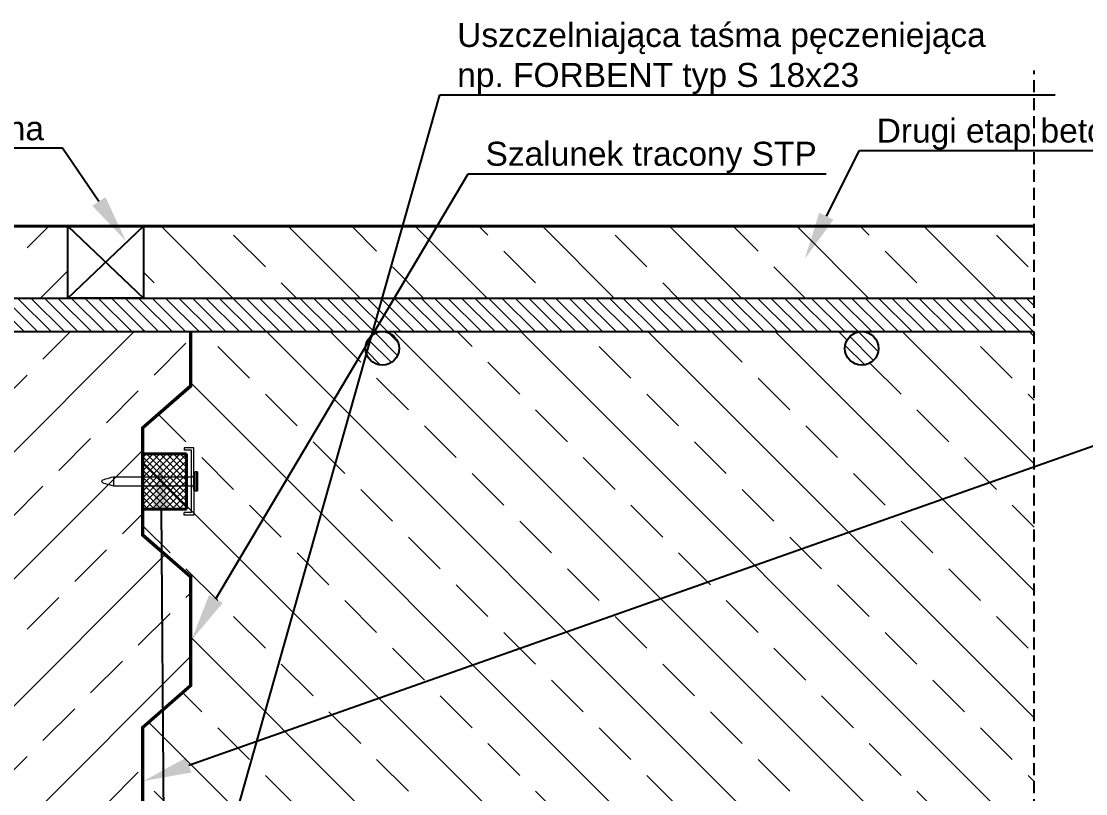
# Model space of a CAD drawing. Header units: millimetres. Extents: x 647 to 146539, y -131215 to 59.
# Drawn here: x 108966.7 to 109410.8, y -11824.6 to -11502.4 of the extents above; entities that cross this region are included whole.
import ezdxf
from ezdxf import colors
from ezdxf.entities.mleader import LeaderData, LeaderLine
from ezdxf.math import Vec2, Vec3

# ---------------------------------------------------------------- set-up
doc = ezdxf.new("R2010")
doc.units = ezdxf.units.MM
doc.linetypes.add('DASHED', pattern=[0.75, 0.5, -0.25])
doc.layers.get('Defpoints').update_dxf_attribs({"color": 2, "lineweight": 50})
for name, color, linetype, lineweight in [('G-Cienka', 4, 'Continuous', 9), ('G-Elementy konstrukcyjne', 1, 'Continuous', 40), ('G-Kreskowanie', 9, 'Continuous', 5), ('G-Obrys', 3, 'Continuous', 20), ('G-Przerywana', 8, 'DASHED', 15), ('G-Wymiary', 4, 'Continuous', 9)]:
    doc.layers.add(name, color=color, linetype=linetype, lineweight=lineweight)
doc.layers.add('G-Prety', color=1, linetype='Continuous')
doc.styles.add('Arial-GG', font='arial.ttf')
doc.dimstyles.new('W-1 do 5-GG mm', dxfattribs={"dimscale": 5, "dimtxt": 2, "dimasz": 1.8, "dimexe": 1.5, "dimexo": 0, "dimgap": 0.6, "dimtad": 1, "dimdec": 1, "dimrnd": 1, "dimtxsty": 'Arial-GG', "dimblk": 'OBLIQUE', "dimcen": 0, "dimdle": 1, "dimclrd": 4, "dimclre": 4, "dimclrt": 7, "dimadec": 1, "dimazin": 0, "dimtfac": 1, "dimtdec": 1, "dimtix": 1, "dimtmove": 0, "dimatfit": 2, "dimfxl": 1.5, "dimfxlon": 1, "dimlwd": -1, "dimlwe": -1, "dimarcsym": 0})
pattern_1 = [(45, (-1498242.596, 725435.917), (-26.5165043, 26.5165043), []), (45, (-1498216.08, 725435.917), (-26.5165043, 26.5165043), [18.75, -9.375])]
pattern_2 = [(135, (-1498242.596, 725461.116), (-26.5165043, -26.5165043), []), (135, (-1498242.596, 725487.633), (-26.5165043, -26.5165043), [18.75, -9.375])]
pattern_3 = [(135, (105629.1846, -12519.437), (-2.80633, -2.80633), [])]

# ---------------------------------------------------------------- blocks, each defined once
blk = doc.blocks.new('_Oblique')
at = {"color": 0, "linetype": 'ByBlock', "lineweight": -2}
blk.add_line((-0.5, -0.5), (0.5, 0.5), dxfattribs=at)
blk = doc.blocks.new('*D957')
at = {"layer": 'Defpoints', "color": 0, "transparency": 16777216}
for p in [(109389.32, -11587.84), (109439.97, -11587.84), (109389.32, -12087.84)]:
    blk.add_point(p, dxfattribs=at)
at = {"layer": 'G-Wymiary', "color": 4, "transparency": 16777216}
for p, q in [((109439.97, -12092.84), (109439.97, -11582.84)), ((109432.47, -11587.84), (109447.47, -11587.84)), ((109432.47, -12087.84), (109447.47, -12087.84))]:
    blk.add_line(p, q, dxfattribs=at)
at = {"layer": 'G-Wymiary', "color": 4, "transparency": 16777216, "xscale": 9, "yscale": 9, "zscale": 9}
for p, rotation in [((109439.97, -11587.84), 90), ((109439.97, -12087.84), 270)]:
    blk.add_blockref('_Oblique', p, dxfattribs=dict(at, rotation=rotation))
at = {"layer": 'G-Wymiary', "color": 7, "transparency": 16777216, "insert": (109430.5, -11837.84), "char_height": 10, "attachment_point": 5, "rotation": 90, "style": 'Arial-GG'}
blk.add_mtext('wymiar zgodny z projektem wykonawczym', dxfattribs=at)

msp = doc.modelspace()

# ---------------------------------------------------------------- hatches: boundary and pattern name
at = {"layer": 'G-Kreskowanie'}
h = msp.add_hatch(dxfattribs=at)
h.set_pattern_fill('ANSI33', color=256, scale=150)
h.set_pattern_definition(pattern_1)
h.paths.add_polyline_path([(108645.42, -11617.84), (108645.42, -11587.84), (108986.11, -11587.84), (108986.11, -11617.84)])
h = msp.add_hatch(dxfattribs=at)
h.set_pattern_fill('ANSI33', color=256, scale=150, angle=90)
h.set_pattern_definition(pattern_2)
h.paths.add_polyline_path([(109389.32, -11617.84), (109389.32, -11587.84), (109087.75, -11587.84), (109073.92, -11617.84)])
h.paths.add_polyline_path([(109073.92, -11617.84), (109087.75, -11587.84), (109017.71, -11587.84), (109017.71, -11617.84)])
h = msp.add_hatch(dxfattribs=at)
h.set_pattern_fill('ANSI31', color=256, scale=1.25, angle=90)
h.set_pattern_definition(pattern_3)
h.paths.add_polyline_path([(108645.42, -11631.84), (109017.37, -11631.84), (109017.37, -11617.84), (108645.42, -11617.84), (108645.42, -12057.84)])
h = msp.add_hatch(dxfattribs=at)
h.set_pattern_fill('ANSI31', color=256, scale=1.25, angle=90)
h.set_pattern_definition(pattern_3)
h.paths.add_polyline_path([(109389.32, -11617.84), (109017.37, -11617.84), (109017.37, -11631.84), (109389.32, -11631.84), (109389.32, -12057.84)])
h = msp.add_hatch(dxfattribs=at)
h.set_pattern_fill('ANSI33', color=256, scale=150)
h.set_pattern_definition(pattern_1)
h.paths.add_polyline_path([(108645.42, -11631.84), (108717.37, -11631.84, 2.414214), (108724.37, -11638.84, 0.414214), (108717.37, -11631.84), (108917.37, -11631.84, 2.414214), (108924.37, -11638.84, 0.414214), (108917.37, -11631.84), (109037.02, -11631.84), (109037.02, -11654.34), (109017.02, -11671.84), (109017.02, -11716.84), (109037.02, -11734.34), (109037.02, -11779.34), (109017.02, -11796.84), (109017.02, -11841.84), (109037.02, -11859.34), (109037.02, -11904.34), (109017.02, -11921.84), (109017.02, -11966.84), (109037.02, -11984.34), (109037.02, -12023.84), (108917.37, -12023.84, 0.414214), (108924.37, -12016.84, 2.414214), (108917.37, -12023.84), (108717.37, -12023.84, 0.414214), (108724.37, -12016.84, 2.414214), (108717.37, -12023.84), (108645.42, -12023.84)])
h = msp.add_hatch(dxfattribs=at)
h.set_pattern_fill('ANSI33', color=256, scale=150, angle=90)
h.set_pattern_definition(pattern_2)
h.paths.add_polyline_path([(109037.72, -11631.84), (109117.37, -11631.84, 2.414214), (109124.37, -11638.84, 0.414214), (109117.37, -11631.84), (109317.37, -11631.84, 2.414214), (109324.37, -11638.84, 0.414214), (109317.37, -11631.84), (109389.32, -11631.84), (109389.32, -12023.84), (109317.37, -12023.84, 0.414214), (109324.37, -12016.84, 2.414214), (109317.37, -12023.84), (109117.37, -12023.84, 0.414214), (109124.37, -12016.84, 2.414214), (109117.37, -12023.84), (109037.72, -12023.84), (109037.72, -11984.02), (109017.72, -11966.52), (109017.72, -11922.16), (109037.72, -11904.66), (109037.72, -11859.02), (109017.72, -11841.52), (109017.72, -11797.16), (109037.72, -11779.66), (109037.72, -11734.02), (109017.72, -11716.52), (109017.72, -11672.16), (109037.72, -11654.66)])
h.paths.add_polyline_path([(109214.36, -12021.72), (109229.68, -12021.72), (109229.68, -11949.35), (109214.36, -11949.35)], flags=24)
h = msp.add_hatch(dxfattribs=at)
h.set_pattern_fill('ANSI31', color=256, scale=1.25, angle=90)
h.set_pattern_definition(pattern_3)
h.paths.add_polyline_path([(109124.37, -11638.84, 1), (109110.37, -11638.84, 1)], flags=17)
h = msp.add_hatch(dxfattribs=at)
h.set_pattern_fill('ANSI31', color=256, scale=1.25, angle=90)
h.set_pattern_definition(pattern_3)
h.paths.add_polyline_path([(109324.37, -11638.84, 1), (109310.37, -11638.84, 1)], flags=17)
h = msp.add_hatch(dxfattribs=at)
h.set_pattern_fill('NET', color=256, scale=0.625, angle=315)
h.set_pattern_definition([(315, (108518.0399, -10365.2387), (1.403165, 1.403165), []), (45, (108518.0399, -10365.2387), (-1.403165, 1.403165), [])])
h.paths.add_polyline_path([(109035.72, -11705.84), (109035.72, -11682.84), (109017.72, -11682.84), (109017.73, -11705.84)])

# ---------------------------------------------------------------- linework, layer by layer
at = {"layer": 'G-Cienka'}
for p, q in [((109038.72, -11680.32), (109034.72, -11680.32)), ((109034.72, -11680.32), (109034.72, -11681.32)), ((109037.72, -11681.32), (109034.72, -11681.32)), ((109037.72, -11707.36), (109037.72, -11681.32)), ((109038.72, -11690.84), (109038.72, -11680.32)), ((109039.22, -11690.32), (109038.72, -11690.82)), ((109038.72, -11697.81), (109038.72, -11690.84)), ((109039.22, -11698.32), (109039.22, -11690.32)), ((109040.02, -11690.32), (109039.22, -11690.32)), ((109040.02, -11690.54), (109040.02, -11690.32)), ((109040.02, -11690.35), (109040.02, -11691.14)), ((109040.02, -11690.43), (109040.02, -11690.35)), ((109040.22, -11690.35), (109040.02, -11690.35)), ((109040.02, -11690.35), (109040.22, -11690.35)), ((109040.02, -11690.35), (109040.02, -11690.38)), ((109040.02, -11691.12), (109040.02, -11690.38)), ((109040.22, -11690.38), (109040.02, -11690.38)), ((109040.22, -11690.43), (109040.02, -11690.43)), ((109040.02, -11691.23), (109040.02, -11690.43)), ((109040.02, -11690.54), (109040.02, -11690.45)), ((109040.02, -11690.45), (109040.22, -11690.45)), ((109040.02, -11690.45), (109040.02, -11691.25)), ((109040.02, -11690.61), (109040.02, -11690.54)), ((109040.22, -11690.54), (109040.02, -11690.54)), ((109040.02, -11690.54), (109040.22, -11690.54)), ((109040.02, -11691.33), (109040.02, -11690.54)), ((109040.02, -11690.61), (109040.22, -11690.61)), ((109040.02, -11690.61), (109040.02, -11691.36)), ((109040.02, -11690.62), (109040.02, -11691.03)), ((109040.02, -11690.62), (109040.22, -11690.62)), ((109040.02, -11690.62), (109040.02, -11690.71)), ((109040.02, -11691.01), (109040.02, -11690.71)), ((109040.22, -11690.71), (109040.02, -11690.71)), ((109040.02, -11690.97), (109040.02, -11691.01)), ((109040.02, -11690.97), (109040.22, -11690.97)), ((109040.02, -11690.97), (109040.02, -11691.14)), ((109040.02, -11691.01), (109040.22, -11691.01)), ((109040.02, -11691.16), (109040.02, -11691.02)), ((109040.22, -11691.02), (109040.02, -11691.02)), ((109040.02, -11691.44), (109040.02, -11691.02)), ((109040.22, -11691.03), (109040.02, -11691.03)), ((109040.02, -11691.03), (109040.02, -11691.12)), ((109040.02, -11691.12), (109040.22, -11691.12)), ((109040.22, -11691.14), (109040.02, -11691.14)), ((109040.22, -11691.14), (109040.02, -11691.14)), ((109040.02, -11691.14), (109040.02, -11691.23)), ((109040.02, -11691.21), (109040.02, -11691.14)), ((109040.02, -11691.16), (109040.22, -11691.16)), ((109040.02, -11691.16), (109040.02, -11691.46)), ((109040.02, -11692.01), (109040.02, -11691.21)), ((109040.22, -11691.21), (109040.02, -11691.21)), ((109040.02, -11691.23), (109040.02, -11692.03)), ((109040.02, -11691.32), (109040.02, -11691.23)), ((109040.02, -11691.23), (109040.22, -11691.23)), ((109040.02, -11691.23), (109040.22, -11691.23)), ((109040.22, -11691.25), (109040.02, -11691.25)), ((109040.02, -11691.25), (109040.02, -11691.33)), ((109040.02, -11691.27), (109040.02, -11691.92)), ((109040.02, -11691.27), (109040.22, -11691.27)), ((109040.02, -11691.27), (109040.02, -11691.47)), ((109040.02, -11692.11), (109040.02, -11691.32)), ((109040.22, -11691.32), (109040.02, -11691.32)), ((109040.02, -11691.33), (109040.22, -11691.33)), ((109040.02, -11691.34), (109040.02, -11692.14)), ((109040.02, -11691.43), (109040.02, -11691.34)), ((109040.02, -11691.34), (109040.22, -11691.34)), ((109040.22, -11691.36), (109040.02, -11691.36)), ((109040.02, -11691.36), (109040.02, -11691.44)), ((109040.02, -11692.22), (109040.02, -11691.43)), ((109040.22, -11691.43), (109040.02, -11691.43)), ((109040.02, -11691.44), (109040.22, -11691.44)), ((109040.02, -11691.45), (109040.02, -11692.24)), ((109040.02, -11691.53), (109040.02, -11691.45)), ((109040.02, -11691.45), (109040.22, -11691.45)), ((109040.22, -11691.46), (109040.02, -11691.46)), ((109040.02, -11691.46), (109040.02, -11691.51)), ((109040.02, -11691.9), (109040.02, -11691.47)), ((109040.22, -11691.47), (109040.02, -11691.47)), ((109040.22, -11691.51), (109040.02, -11691.51)), ((109040.02, -11691.73), (109040.02, -11691.51)), ((109040.02, -11692.33), (109040.02, -11691.53)), ((109040.22, -11691.53), (109040.02, -11691.53)), ((109040.02, -11691.56), (109040.02, -11692.35)), ((109040.02, -11691.56), (109040.22, -11691.56)), ((109040.02, -11691.64), (109040.02, -11691.56)), ((109040.22, -11690.35), (109040.22, -11691.14)), ((109040.22, -11690.43), (109040.22, -11690.35)), ((109040.22, -11690.35), (109040.22, -11690.35)), ((109040.22, -11691.12), (109040.22, -11690.38)), ((109040.22, -11690.62), (109040.22, -11690.38)), ((109040.22, -11691.23), (109040.22, -11690.43)), ((109040.22, -11690.54), (109040.22, -11690.45)), ((109040.22, -11690.45), (109040.22, -11691.25)), ((109040.22, -11690.54), (109040.22, -11690.54)), ((109040.22, -11691.33), (109040.22, -11690.54)), ((109040.22, -11690.61), (109040.22, -11691.02)), ((109040.22, -11690.61), (109040.22, -11691.36)), ((109040.22, -11690.62), (109040.22, -11691.03)), ((109040.22, -11691.01), (109040.22, -11690.71)), ((109040.22, -11690.97), (109040.22, -11690.71)), ((109040.22, -11690.97), (109040.22, -11691.01)), ((109040.22, -11691.44), (109040.22, -11691.02)), ((109040.22, -11691.03), (109040.22, -11691.12)), ((109040.22, -11691.27), (109040.22, -11691.14)), ((109040.22, -11691.14), (109040.22, -11691.23)), ((109040.22, -11691.21), (109040.22, -11691.14)), ((109040.22, -11691.16), (109040.22, -11691.46)), ((109040.22, -11691.16), (109040.22, -11691.51)), ((109040.22, -11692.01), (109040.22, -11691.21)), ((109040.22, -11691.23), (109040.22, -11692.03)), ((109040.22, -11691.32), (109040.22, -11691.23)), ((109040.22, -11691.25), (109040.22, -11691.33)), ((109040.22, -11691.27), (109040.22, -11691.92)), ((109040.22, -11692.11), (109040.22, -11691.32)), ((109040.22, -11691.34), (109040.22, -11692.14)), ((109040.22, -11691.43), (109040.22, -11691.34)), ((109040.22, -11691.36), (109040.22, -11691.44)), ((109040.22, -11692.22), (109040.22, -11691.43)), ((109040.22, -11691.45), (109040.22, -11692.24)), ((109040.22, -11691.53), (109040.22, -11691.45)), ((109040.22, -11691.46), (109040.22, -11691.51)), ((109040.22, -11691.9), (109040.22, -11691.47)), ((109040.22, -11691.87), (109040.22, -11691.47)), ((109040.22, -11692.33), (109040.22, -11691.53)), ((109040.22, -11691.56), (109040.22, -11692.35)), ((109040.22, -11691.64), (109040.22, -11691.56)), ((109037.72, -11692.52), (109005.22, -11692.52)), ((109005.22, -11692.52), (109005.22, -11696.12)), ((109040.02, -11692.44), (109040.02, -11691.64)), ((109040.22, -11691.64), (109040.02, -11691.64)), ((109040.02, -11691.66), (109040.02, -11692.46)), ((109040.02, -11691.73), (109040.02, -11691.66)), ((109040.02, -11691.66), (109040.22, -11691.66)), ((109040.02, -11691.73), (109040.22, -11691.73)), ((109040.02, -11691.87), (109040.02, -11692.05)), ((109040.02, -11691.87), (109040.22, -11691.87)), ((109040.02, -11691.87), (109040.02, -11691.9)), ((109040.02, -11692.54), (109040.02, -11691.89)), ((109040.02, -11692.14), (109040.02, -11691.89)), ((109040.22, -11691.89), (109040.02, -11691.89)), ((109040.02, -11691.9), (109040.22, -11691.9)), ((109040.02, -11691.92), (109040.02, -11692.01)), ((109040.22, -11691.92), (109040.02, -11691.92)), ((109040.02, -11692.01), (109040.22, -11692.01)), ((109040.02, -11692.03), (109040.02, -11692.11)), ((109040.22, -11692.03), (109040.02, -11692.03)), ((109040.22, -11692.05), (109040.02, -11692.05)), ((109040.02, -11692.1), (109040.02, -11692.05)), ((109040.22, -11692.1), (109040.02, -11692.1)), ((109040.02, -11692.89), (109040.02, -11692.1)), ((109040.02, -11692.11), (109040.22, -11692.11)), ((109040.02, -11692.12), (109040.22, -11692.12)), ((109040.02, -11692.21), (109040.02, -11692.12)), ((109040.02, -11692.12), (109040.02, -11692.92)), ((109040.02, -11692.14), (109040.02, -11692.57)), ((109040.02, -11692.14), (109040.22, -11692.14)), ((109040.02, -11692.14), (109040.02, -11692.22)), ((109040.22, -11692.14), (109040.02, -11692.14)), ((109040.22, -11692.21), (109040.02, -11692.21)), ((109040.02, -11693), (109040.02, -11692.21)), ((109040.02, -11692.22), (109040.22, -11692.22)), ((109040.02, -11692.23), (109040.22, -11692.23)), ((109040.02, -11692.31), (109040.02, -11692.23)), ((109040.02, -11692.23), (109040.02, -11693.02)), ((109040.02, -11692.24), (109040.02, -11692.33)), ((109040.22, -11692.24), (109040.02, -11692.24)), ((109040.22, -11692.31), (109040.02, -11692.31)), ((109040.02, -11693.11), (109040.02, -11692.31)), ((109040.02, -11692.33), (109040.02, -11693.13)), ((109040.02, -11692.33), (109040.22, -11692.33)), ((109040.02, -11692.33), (109040.22, -11692.33)), ((109040.02, -11692.42), (109040.02, -11692.33)), ((109040.02, -11692.35), (109040.02, -11692.44)), ((109040.22, -11692.35), (109040.02, -11692.35)), ((109040.02, -11693.22), (109040.02, -11692.42)), ((109040.22, -11692.42), (109040.02, -11692.42)), ((109040.02, -11692.44), (109040.02, -11693.24)), ((109040.02, -11692.44), (109040.22, -11692.44)), ((109040.02, -11692.44), (109040.22, -11692.44)), ((109040.02, -11692.53), (109040.02, -11692.44)), ((109040.02, -11692.46), (109040.02, -11692.54)), ((109040.22, -11692.46), (109040.02, -11692.46)), ((109040.02, -11693.32), (109040.02, -11692.53)), ((109040.22, -11692.53), (109040.02, -11692.53)), ((109040.02, -11692.54), (109040.22, -11692.54)), ((109040.02, -11692.55), (109040.02, -11693.34)), ((109040.02, -11692.55), (109040.22, -11692.55)), ((109040.02, -11692.64), (109040.02, -11692.55)), ((109040.02, -11692.57), (109040.02, -11692.6)), ((109040.22, -11692.57), (109040.02, -11692.57)), ((109040.22, -11692.6), (109040.02, -11692.6)), ((109040.02, -11692.81), (109040.02, -11692.6)), ((109040.02, -11693.43), (109040.02, -11692.64)), ((109040.22, -11692.64), (109040.02, -11692.64)), ((109040.02, -11692.66), (109040.02, -11693.45)), ((109040.02, -11692.66), (109040.22, -11692.66)), ((109040.02, -11692.74), (109040.02, -11692.66)), ((109040.02, -11693.54), (109040.02, -11692.74)), ((109040.22, -11692.74), (109040.02, -11692.74)), ((109040.02, -11692.76), (109040.02, -11693.56)), ((109040.02, -11692.76), (109040.22, -11692.76)), ((109040.02, -11692.81), (109040.02, -11692.76)), ((109040.02, -11692.81), (109040.22, -11692.81)), ((109040.02, -11692.81), (109040.22, -11692.81)), ((109040.02, -11692.81), (109040.02, -11693.01)), ((109040.02, -11692.81), (109040.02, -11692.89)), ((109040.02, -11692.89), (109040.22, -11692.89)), ((109040.02, -11692.92), (109040.02, -11693)), ((109040.22, -11692.92), (109040.02, -11692.92)), ((109040.02, -11693), (109040.22, -11693)), ((109040.22, -11693.01), (109040.02, -11693.01)), ((109040.02, -11693.09), (109040.02, -11693.01)), ((109040.02, -11693.02), (109040.02, -11694.79)), ((109040.02, -11693.02), (109040.02, -11693.8)), ((109040.02, -11693.02), (109040.22, -11693.02)), ((109040.02, -11693.02), (109040.02, -11693.11)), ((109040.22, -11693.02), (109040.02, -11693.02)), ((109040.02, -11693.89), (109040.02, -11693.09)), ((109040.22, -11693.09), (109040.02, -11693.09)), ((109040.02, -11693.2), (109040.02, -11693.11)), ((109040.02, -11693.11), (109040.02, -11693.91)), ((109040.02, -11693.11), (109040.22, -11693.11)), ((109040.02, -11693.11), (109040.22, -11693.11)), ((109040.02, -11693.13), (109040.02, -11693.22)), ((109040.22, -11693.13), (109040.02, -11693.13)), ((109040.02, -11694), (109040.02, -11693.2)), ((109040.22, -11693.2), (109040.02, -11693.2)), ((109040.02, -11693.22), (109040.02, -11694.02)), ((109040.02, -11693.22), (109040.22, -11693.22)), ((109040.02, -11693.22), (109040.22, -11693.22)), ((109040.02, -11693.31), (109040.02, -11693.22)), ((109040.02, -11693.24), (109040.02, -11693.32)), ((109040.22, -11693.24), (109040.02, -11693.24)), ((109040.02, -11694.1), (109040.02, -11693.31)), ((109040.22, -11693.31), (109040.02, -11693.31)), ((109040.02, -11693.32), (109040.22, -11693.32)), ((109040.02, -11693.33), (109040.02, -11694.12)), ((109040.02, -11693.33), (109040.22, -11693.33)), ((109040.02, -11693.41), (109040.02, -11693.33)), ((109040.22, -11693.34), (109040.02, -11693.34)), ((109040.02, -11693.34), (109040.02, -11693.43)), ((109040.02, -11694.21), (109040.02, -11693.41)), ((109040.22, -11693.41), (109040.02, -11693.41)), ((109040.02, -11693.43), (109040.22, -11693.43)), ((109040.02, -11693.44), (109040.02, -11694.23)), ((109040.02, -11693.44), (109040.22, -11693.44)), ((109040.02, -11693.52), (109040.02, -11693.44)), ((109040.22, -11693.45), (109040.02, -11693.45)), ((109040.02, -11693.45), (109040.02, -11693.54)), ((109040.02, -11694.32), (109040.02, -11693.52)), ((109040.22, -11693.52), (109040.02, -11693.52)), ((109040.02, -11693.54), (109040.02, -11694.34)), ((109040.02, -11693.63), (109040.02, -11693.54)), ((109040.02, -11693.54), (109040.22, -11693.54)), ((109040.02, -11693.54), (109040.22, -11693.54)), ((109040.22, -11693.56), (109040.02, -11693.56)), ((109040.02, -11693.56), (109040.02, -11693.64)), ((109040.02, -11694.42), (109040.02, -11693.63)), ((109040.22, -11693.63), (109040.02, -11693.63)), ((109040.02, -11693.84), (109040.02, -11693.64)), ((109040.22, -11693.64), (109040.02, -11693.64)), ((109040.02, -11693.65), (109040.02, -11694.45)), ((109040.02, -11693.74), (109040.02, -11693.65)), ((109040.02, -11693.65), (109040.22, -11693.65)), ((109040.02, -11694.53), (109040.02, -11693.74)), ((109040.22, -11693.74), (109040.02, -11693.74)), ((109040.02, -11693.76), (109040.02, -11694.55)), ((109040.02, -11693.84), (109040.02, -11693.76)), ((109040.02, -11693.76), (109040.22, -11693.76)), ((109040.02, -11693.8), (109040.02, -11693.89)), ((109040.22, -11693.8), (109040.02, -11693.8)), ((109040.02, -11693.84), (109040.22, -11693.84)), ((109040.02, -11695.62), (109040.02, -11693.86)), ((109040.02, -11694.64), (109040.02, -11693.86)), ((109040.22, -11693.86), (109040.02, -11693.86)), ((109040.02, -11693.89), (109040.22, -11693.89)), ((109040.02, -11693.91), (109040.02, -11694)), ((109040.22, -11693.91), (109040.02, -11693.91)), ((109040.02, -11694), (109040.02, -11694.79)), ((109040.02, -11694), (109040.22, -11694)), ((109040.02, -11694), (109040.22, -11694)), ((109040.02, -11694.09), (109040.02, -11694)), ((109040.22, -11694.02), (109040.02, -11694.02)), ((109040.02, -11694.02), (109040.02, -11694.1)), ((109040.02, -11694.88), (109040.02, -11694.09)), ((109040.22, -11694.09), (109040.02, -11694.09)), ((109040.02, -11694.1), (109040.22, -11694.1)), ((109040.02, -11694.11), (109040.02, -11694.9)), ((109040.02, -11694.19), (109040.02, -11694.11)), ((109040.02, -11694.11), (109040.22, -11694.11)), ((109040.02, -11694.12), (109040.02, -11694.21)), ((109040.22, -11694.12), (109040.02, -11694.12)), ((109040.22, -11694.19), (109040.02, -11694.19)), ((109040.02, -11694.99), (109040.02, -11694.19)), ((109040.02, -11694.21), (109040.22, -11694.21)), ((109040.02, -11694.22), (109040.22, -11694.22)), ((109040.02, -11694.3), (109040.02, -11694.22)), ((109040.02, -11694.22), (109040.02, -11695.01)), ((109040.22, -11694.23), (109040.02, -11694.23)), ((109040.02, -11694.23), (109040.02, -11694.32)), ((109040.02, -11695.1), (109040.02, -11694.3)), ((109040.22, -11694.3), (109040.02, -11694.3)), ((109040.02, -11694.32), (109040.22, -11694.32)), ((109040.02, -11694.32), (109040.02, -11695.12)), ((109040.02, -11694.41), (109040.02, -11694.32)), ((109040.02, -11694.32), (109040.22, -11694.32)), ((109040.02, -11694.34), (109040.02, -11694.42)), ((109040.22, -11694.34), (109040.02, -11694.34)), ((109040.02, -11695.2), (109040.02, -11694.41)), ((109040.22, -11694.41), (109040.02, -11694.41)), ((109040.02, -11694.42), (109040.22, -11694.42)), ((109040.02, -11694.43), (109040.22, -11694.43)), ((109040.02, -11694.52), (109040.02, -11694.43)), ((109040.02, -11694.43), (109040.02, -11695.23)), ((109040.02, -11694.45), (109040.02, -11694.53)), ((109040.22, -11694.45), (109040.02, -11694.45)), ((109040.22, -11694.52), (109040.02, -11694.52)), ((109040.02, -11695.31), (109040.02, -11694.52)), ((109040.02, -11694.53), (109040.22, -11694.53)), ((109040.02, -11694.54), (109040.22, -11694.54)), ((109040.02, -11694.62), (109040.02, -11694.54)), ((109040.02, -11694.54), (109040.02, -11695.33)), ((109040.22, -11694.55), (109040.02, -11694.55)), ((109040.02, -11694.55), (109040.02, -11694.64)), ((109040.22, -11694.62), (109040.02, -11694.62)), ((109040.02, -11695.42), (109040.02, -11694.62)), ((109040.02, -11694.64), (109040.22, -11694.64)), ((109040.02, -11694.73), (109040.02, -11694.65)), ((109040.02, -11694.65), (109040.22, -11694.65)), ((109040.02, -11694.65), (109040.02, -11695.44)), ((109040.22, -11694.73), (109040.02, -11694.73)), ((109040.02, -11695.53), (109040.02, -11694.73)), ((109040.02, -11694.84), (109040.02, -11694.75)), ((109040.02, -11694.75), (109040.22, -11694.75)), ((109040.02, -11694.75), (109040.02, -11695.55)), ((109040.22, -11694.79), (109040.02, -11694.79)), ((109040.02, -11694.8), (109040.22, -11694.8)), ((109040.02, -11694.8), (109040.02, -11695)), ((109040.02, -11694.8), (109040.02, -11694.88)), ((109040.22, -11694.84), (109040.02, -11694.84)), ((109040.02, -11695.62), (109040.02, -11694.84)), ((109040.02, -11694.88), (109040.22, -11694.88)), ((109040.22, -11694.9), (109040.02, -11694.9)), ((109040.02, -11694.9), (109040.02, -11694.99)), ((109040.02, -11694.99), (109040.22, -11694.99)), ((109040.22, -11695), (109040.02, -11695)), ((109040.02, -11695.08), (109040.02, -11695)), ((109040.22, -11695.01), (109040.02, -11695.01)), ((109040.02, -11695.01), (109040.02, -11695.1)), ((109040.22, -11695.08), (109040.02, -11695.08)), ((109040.02, -11695.88), (109040.02, -11695.08)), ((109040.02, -11695.19), (109040.02, -11695.1)), ((109040.02, -11695.1), (109040.22, -11695.1)), ((109040.02, -11695.1), (109040.22, -11695.1)), ((109040.02, -11695.1), (109040.02, -11695.9)), ((109040.22, -11695.12), (109040.02, -11695.12)), ((109040.02, -11695.12), (109040.02, -11695.2)), ((109040.22, -11695.19), (109040.02, -11695.19)), ((109040.02, -11695.98), (109040.02, -11695.19)), ((109040.02, -11695.2), (109040.22, -11695.2)), ((109040.02, -11695.3), (109040.02, -11695.21)), ((109040.02, -11695.21), (109040.22, -11695.21)), ((109040.02, -11695.21), (109040.02, -11696.01)), ((109040.22, -11695.23), (109040.02, -11695.23)), ((109040.02, -11695.23), (109040.02, -11695.31)), ((109040.22, -11695.3), (109040.02, -11695.3)), ((109040.02, -11696.09), (109040.02, -11695.3)), ((109040.02, -11695.31), (109040.22, -11695.31)), ((109040.02, -11695.32), (109040.22, -11695.32)), ((109040.02, -11695.4), (109040.02, -11695.32)), ((109040.02, -11695.32), (109040.02, -11696.11)), ((109040.02, -11695.33), (109040.02, -11695.42)), ((109040.22, -11695.33), (109040.02, -11695.33)), ((109040.22, -11695.4), (109040.02, -11695.4)), ((109040.02, -11696.2), (109040.02, -11695.4)), ((109040.02, -11695.51), (109040.02, -11695.42)), ((109040.02, -11695.42), (109040.02, -11696.22)), ((109040.02, -11695.42), (109040.22, -11695.42)), ((109040.02, -11695.42), (109040.22, -11695.42)), ((109040.02, -11695.44), (109040.02, -11695.53)), ((109040.22, -11695.44), (109040.02, -11695.44)), ((109040.02, -11696.31), (109040.02, -11695.51)), ((109040.22, -11695.51), (109040.02, -11695.51)), ((109040.02, -11695.53), (109040.02, -11696.33)), ((109040.02, -11695.53), (109040.22, -11695.53)), ((109040.02, -11695.53), (109040.22, -11695.53)), ((109040.02, -11695.62), (109040.02, -11695.53)), ((109040.22, -11695.55), (109040.02, -11695.55)), ((109040.02, -11695.55), (109040.02, -11695.63)), ((109040.02, -11696.41), (109040.02, -11695.62)), ((109040.02, -11695.62), (109040.22, -11695.62)), ((109040.22, -11695.62), (109040.02, -11695.62)), ((109040.02, -11695.83), (109040.02, -11695.63)), ((109040.22, -11695.63), (109040.02, -11695.63)), ((109040.02, -11695.64), (109040.02, -11696.43)), ((109040.02, -11695.64), (109040.22, -11695.64)), ((109040.02, -11695.73), (109040.02, -11695.64)), ((109040.02, -11696.52), (109040.02, -11695.73)), ((109040.22, -11695.73), (109040.02, -11695.73)), ((109040.02, -11695.75), (109040.02, -11696.54)), ((109040.02, -11695.83), (109040.02, -11695.75)), ((109040.02, -11695.75), (109040.22, -11695.75)), ((109040.02, -11695.83), (109040.22, -11695.83)), ((109040.02, -11695.83), (109040.22, -11695.83)), ((109040.02, -11695.83), (109040.02, -11695.88)), ((109040.02, -11695.83), (109040.02, -11696.04)), ((109040.02, -11695.88), (109040.22, -11695.88)), ((109040.02, -11695.9), (109040.02, -11695.98)), ((109040.22, -11695.9), (109040.02, -11695.9)), ((109040.02, -11695.98), (109040.22, -11695.98)), ((109040.02, -11696.01), (109040.02, -11696.09)), ((109040.22, -11696.01), (109040.02, -11696.01)), ((109040.02, -11696.08), (109040.02, -11696.04)), ((109040.22, -11696.04), (109040.02, -11696.04)), ((109040.02, -11696.5), (109040.02, -11696.08)), ((109040.22, -11696.08), (109040.02, -11696.08)), ((109040.22, -11692.44), (109040.22, -11691.64)), ((109040.22, -11691.66), (109040.22, -11692.46)), ((109040.22, -11691.73), (109040.22, -11691.66)), ((109040.22, -11691.73), (109040.22, -11691.89)), ((109040.22, -11691.87), (109040.22, -11691.9)), ((109040.22, -11692.54), (109040.22, -11691.89)), ((109040.22, -11691.92), (109040.22, -11692.01)), ((109040.22, -11692.03), (109040.22, -11692.11)), ((109040.22, -11692.81), (109040.22, -11692.05)), ((109040.22, -11692.1), (109040.22, -11692.05)), ((109040.22, -11692.89), (109040.22, -11692.1)), ((109040.22, -11692.21), (109040.22, -11692.12)), ((109040.22, -11692.12), (109040.22, -11692.92)), ((109040.22, -11692.14), (109040.22, -11692.6)), ((109040.22, -11692.14), (109040.22, -11692.57)), ((109040.22, -11692.14), (109040.22, -11692.22)), ((109040.22, -11693), (109040.22, -11692.21)), ((109040.22, -11692.31), (109040.22, -11692.23)), ((109040.22, -11692.23), (109040.22, -11693.02)), ((109040.22, -11692.24), (109040.22, -11692.33)), ((109040.22, -11693.11), (109040.22, -11692.31)), ((109040.22, -11692.33), (109040.22, -11693.13)), ((109040.22, -11692.42), (109040.22, -11692.33)), ((109040.22, -11692.35), (109040.22, -11692.44)), ((109040.22, -11693.22), (109040.22, -11692.42)), ((109040.22, -11692.44), (109040.22, -11693.24)), ((109040.22, -11692.53), (109040.22, -11692.44)), ((109040.22, -11692.46), (109040.22, -11692.54)), ((109040.22, -11693.32), (109040.22, -11692.53)), ((109040.22, -11692.55), (109040.22, -11693.34)), ((109040.22, -11692.64), (109040.22, -11692.55)), ((109040.22, -11692.57), (109040.22, -11692.6)), ((109040.22, -11693.43), (109040.22, -11692.64)), ((109040.22, -11692.66), (109040.22, -11693.45)), ((109040.22, -11692.74), (109040.22, -11692.66)), ((109040.22, -11693.54), (109040.22, -11692.74)), ((109040.22, -11692.76), (109040.22, -11693.56)), ((109040.22, -11692.81), (109040.22, -11692.76)), ((109040.22, -11692.81), (109040.22, -11693.64)), ((109040.22, -11692.81), (109040.22, -11692.89)), ((109040.22, -11692.92), (109040.22, -11693)), ((109040.22, -11693.02), (109040.22, -11693.01)), ((109040.22, -11693.09), (109040.22, -11693.01)), ((109040.22, -11693.02), (109040.22, -11693.8)), ((109040.22, -11693.02), (109040.22, -11693.11)), ((109040.22, -11693.89), (109040.22, -11693.09)), ((109040.22, -11693.2), (109040.22, -11693.11)), ((109040.22, -11693.11), (109040.22, -11693.91)), ((109040.22, -11693.13), (109040.22, -11693.22)), ((109040.22, -11694), (109040.22, -11693.2)), ((109040.22, -11693.22), (109040.22, -11694.02)), ((109040.22, -11693.31), (109040.22, -11693.22)), ((109040.22, -11693.24), (109040.22, -11693.32)), ((109040.22, -11694.1), (109040.22, -11693.31)), ((109040.22, -11693.33), (109040.22, -11694.12)), ((109040.22, -11693.41), (109040.22, -11693.33)), ((109040.22, -11693.34), (109040.22, -11693.43)), ((109040.22, -11694.21), (109040.22, -11693.41)), ((109040.22, -11693.44), (109040.22, -11694.23)), ((109040.22, -11693.52), (109040.22, -11693.44)), ((109040.22, -11693.45), (109040.22, -11693.54)), ((109040.22, -11694.32), (109040.22, -11693.52)), ((109040.22, -11693.54), (109040.22, -11694.34)), ((109040.22, -11693.63), (109040.22, -11693.54)), ((109040.22, -11693.56), (109040.22, -11693.64)), ((109040.22, -11694.42), (109040.22, -11693.63)), ((109040.22, -11693.65), (109040.22, -11694.45)), ((109040.22, -11693.74), (109040.22, -11693.65)), ((109040.22, -11694.53), (109040.22, -11693.74)), ((109040.22, -11693.76), (109040.22, -11694.55)), ((109040.22, -11693.84), (109040.22, -11693.76)), ((109040.22, -11693.8), (109040.22, -11693.89)), ((109040.22, -11693.84), (109040.22, -11693.86)), ((109040.22, -11694.64), (109040.22, -11693.86)), ((109040.22, -11693.91), (109040.22, -11694)), ((109040.22, -11694), (109040.22, -11694.79)), ((109040.22, -11694.09), (109040.22, -11694)), ((109040.22, -11694.02), (109040.22, -11694.1)), ((109040.22, -11694.88), (109040.22, -11694.09)), ((109040.22, -11694.11), (109040.22, -11694.9)), ((109040.22, -11694.19), (109040.22, -11694.11)), ((109040.22, -11694.12), (109040.22, -11694.21)), ((109040.22, -11694.99), (109040.22, -11694.19)), ((109040.22, -11694.3), (109040.22, -11694.22)), ((109040.22, -11694.22), (109040.22, -11695.01)), ((109040.22, -11694.23), (109040.22, -11694.32)), ((109040.22, -11695.1), (109040.22, -11694.3)), ((109040.22, -11694.32), (109040.22, -11695.12)), ((109040.22, -11694.41), (109040.22, -11694.32)), ((109040.22, -11694.34), (109040.22, -11694.42)), ((109040.22, -11695.2), (109040.22, -11694.41)), ((109040.22, -11694.52), (109040.22, -11694.43)), ((109040.22, -11694.43), (109040.22, -11695.23)), ((109040.22, -11694.45), (109040.22, -11694.53)), ((109040.22, -11695.31), (109040.22, -11694.52)), ((109040.22, -11694.62), (109040.22, -11694.54)), ((109040.22, -11694.54), (109040.22, -11695.33)), ((109040.22, -11694.55), (109040.22, -11694.64)), ((109040.22, -11695.42), (109040.22, -11694.62)), ((109040.22, -11694.73), (109040.22, -11694.65)), ((109040.22, -11694.65), (109040.22, -11695.44)), ((109040.22, -11695.53), (109040.22, -11694.73)), ((109040.22, -11694.84), (109040.22, -11694.75)), ((109040.22, -11694.75), (109040.22, -11695.55)), ((109040.22, -11694.8), (109040.22, -11694.79)), ((109040.22, -11694.8), (109040.22, -11694.88)), ((109040.22, -11695.62), (109040.22, -11694.84)), ((109040.22, -11694.9), (109040.22, -11694.99)), ((109040.22, -11695.08), (109040.22, -11695)), ((109040.22, -11695.83), (109040.22, -11695)), ((109040.22, -11695.01), (109040.22, -11695.1)), ((109040.22, -11695.88), (109040.22, -11695.08)), ((109040.22, -11695.19), (109040.22, -11695.1)), ((109040.22, -11695.1), (109040.22, -11695.9)), ((109040.22, -11695.12), (109040.22, -11695.2)), ((109040.22, -11695.98), (109040.22, -11695.19)), ((109040.22, -11695.3), (109040.22, -11695.21)), ((109040.22, -11695.21), (109040.22, -11696.01)), ((109040.22, -11695.23), (109040.22, -11695.31)), ((109040.22, -11696.09), (109040.22, -11695.3)), ((109040.22, -11695.4), (109040.22, -11695.32)), ((109040.22, -11695.32), (109040.22, -11696.11)), ((109040.22, -11695.33), (109040.22, -11695.42)), ((109040.22, -11696.2), (109040.22, -11695.4)), ((109040.22, -11695.42), (109040.22, -11696.22)), ((109040.22, -11695.51), (109040.22, -11695.42)), ((109040.22, -11695.44), (109040.22, -11695.53)), ((109040.22, -11696.31), (109040.22, -11695.51)), ((109040.22, -11695.53), (109040.22, -11696.33)), ((109040.22, -11695.62), (109040.22, -11695.53)), ((109040.22, -11695.55), (109040.22, -11695.63)), ((109040.22, -11696.41), (109040.22, -11695.62)), ((109040.22, -11695.62), (109040.22, -11695.63)), ((109040.22, -11695.64), (109040.22, -11696.43)), ((109040.22, -11695.73), (109040.22, -11695.64)), ((109040.22, -11696.52), (109040.22, -11695.73)), ((109040.22, -11695.75), (109040.22, -11696.54)), ((109040.22, -11695.83), (109040.22, -11695.75)), ((109040.22, -11695.83), (109040.22, -11696.59)), ((109040.22, -11695.83), (109040.22, -11695.88)), ((109040.22, -11695.9), (109040.22, -11695.98)), ((109040.22, -11696.01), (109040.22, -11696.09)), ((109040.22, -11696.5), (109040.22, -11696.04)), ((109040.22, -11696.08), (109040.22, -11696.04)), ((109040.22, -11696.5), (109040.22, -11696.08)), ((109005.22, -11696.12), (109037.72, -11696.12)), ((109038.72, -11697.82), (109039.22, -11698.32)), ((109038.72, -11697.84), (109038.72, -11708.36)), ((109039.22, -11698.32), (109040.02, -11698.32)), ((109040.02, -11696.09), (109040.22, -11696.09)), ((109040.02, -11696.1), (109040.02, -11696.75)), ((109040.02, -11696.1), (109040.22, -11696.1)), ((109040.02, -11696.18), (109040.02, -11696.1)), ((109040.02, -11696.11), (109040.02, -11696.2)), ((109040.22, -11696.11), (109040.02, -11696.11)), ((109040.02, -11696.98), (109040.02, -11696.18)), ((109040.22, -11696.18), (109040.02, -11696.18)), ((109040.02, -11696.2), (109040.02, -11697)), ((109040.02, -11696.2), (109040.22, -11696.2)), ((109040.02, -11696.2), (109040.22, -11696.2)), ((109040.02, -11696.29), (109040.02, -11696.2)), ((109040.22, -11696.22), (109040.02, -11696.22)), ((109040.02, -11696.22), (109040.02, -11696.31)), ((109040.02, -11697.09), (109040.02, -11696.29)), ((109040.22, -11696.29), (109040.02, -11696.29)), ((109040.02, -11696.31), (109040.02, -11697.11)), ((109040.02, -11696.4), (109040.02, -11696.31)), ((109040.02, -11696.31), (109040.22, -11696.31)), ((109040.02, -11696.31), (109040.22, -11696.31)), ((109040.02, -11696.33), (109040.02, -11696.41)), ((109040.22, -11696.33), (109040.02, -11696.33)), ((109040.22, -11696.4), (109040.02, -11696.4)), ((109040.02, -11697.19), (109040.02, -11696.4)), ((109040.02, -11696.41), (109040.22, -11696.41)), ((109040.02, -11696.42), (109040.22, -11696.42)), ((109040.02, -11696.5), (109040.02, -11696.42)), ((109040.02, -11696.42), (109040.02, -11697.21)), ((109040.22, -11696.43), (109040.02, -11696.43)), ((109040.02, -11696.43), (109040.02, -11696.52)), ((109040.02, -11696.5), (109040.22, -11696.5)), ((109040.02, -11696.5), (109040.02, -11696.75)), ((109040.22, -11696.5), (109040.02, -11696.5)), ((109040.02, -11697.3), (109040.02, -11696.5)), ((109040.02, -11696.52), (109040.22, -11696.52)), ((109040.02, -11696.61), (109040.02, -11696.53)), ((109040.02, -11696.53), (109040.22, -11696.53)), ((109040.02, -11696.53), (109040.02, -11697.32)), ((109040.22, -11696.54), (109040.02, -11696.54)), ((109040.02, -11696.54), (109040.02, -11696.59)), ((109040.02, -11696.77), (109040.02, -11696.59)), ((109040.22, -11696.59), (109040.02, -11696.59)), ((109040.22, -11696.61), (109040.02, -11696.61)), ((109040.02, -11697.41), (109040.02, -11696.61)), ((109040.02, -11696.72), (109040.02, -11696.63)), ((109040.02, -11696.63), (109040.22, -11696.63)), ((109040.02, -11696.63), (109040.02, -11697.43)), ((109040.22, -11696.72), (109040.02, -11696.72)), ((109040.02, -11697.37), (109040.02, -11696.72)), ((109040.02, -11696.74), (109040.02, -11697.17)), ((109040.02, -11696.77), (109040.02, -11696.74)), ((109040.02, -11696.74), (109040.22, -11696.74)), ((109040.22, -11696.75), (109040.02, -11696.75)), ((109040.02, -11696.77), (109040.22, -11696.77)), ((109040.02, -11696.91), (109040.22, -11696.91)), ((109040.02, -11696.91), (109040.02, -11697.13)), ((109040.02, -11696.91), (109040.02, -11696.98)), ((109040.02, -11696.98), (109040.22, -11696.98)), ((109040.02, -11697), (109040.02, -11697.09)), ((109040.22, -11697), (109040.02, -11697)), ((109040.02, -11697.09), (109040.22, -11697.09)), ((109040.02, -11697.11), (109040.02, -11697.19)), ((109040.22, -11697.11), (109040.02, -11697.11)), ((109040.22, -11697.13), (109040.02, -11697.13)), ((109040.02, -11697.18), (109040.02, -11697.13)), ((109040.22, -11697.17), (109040.02, -11697.17)), ((109040.02, -11697.37), (109040.02, -11697.17)), ((109040.02, -11697.48), (109040.02, -11697.18)), ((109040.22, -11697.18), (109040.02, -11697.18)), ((109040.02, -11697.19), (109040.22, -11697.19)), ((109040.02, -11697.2), (109040.22, -11697.2)), ((109040.02, -11697.28), (109040.02, -11697.2)), ((109040.02, -11697.2), (109040.02, -11697.62)), ((109040.02, -11697.21), (109040.02, -11697.3)), ((109040.22, -11697.21), (109040.02, -11697.21)), ((109040.22, -11697.28), (109040.02, -11697.28)), ((109040.02, -11698.03), (109040.02, -11697.28)), ((109040.02, -11697.3), (109040.22, -11697.3)), ((109040.02, -11697.31), (109040.22, -11697.31)), ((109040.02, -11697.39), (109040.02, -11697.31)), ((109040.02, -11697.31), (109040.02, -11698.1)), ((109040.22, -11697.32), (109040.02, -11697.32)), ((109040.02, -11697.32), (109040.02, -11697.41)), ((109040.02, -11697.37), (109040.22, -11697.37)), ((109040.22, -11697.39), (109040.02, -11697.39)), ((109040.02, -11698.19), (109040.02, -11697.39)), ((109040.02, -11697.41), (109040.22, -11697.41)), ((109040.02, -11697.41), (109040.22, -11697.41)), ((109040.02, -11697.41), (109040.02, -11698.21)), ((109040.02, -11697.5), (109040.02, -11697.41)), ((109040.22, -11697.43), (109040.02, -11697.43)), ((109040.02, -11697.43), (109040.02, -11697.5)), ((109040.02, -11697.48), (109040.22, -11697.48)), ((109040.02, -11697.48), (109040.02, -11697.62)), ((109040.02, -11697.67), (109040.02, -11697.5)), ((109040.22, -11697.5), (109040.02, -11697.5)), ((109040.22, -11697.5), (109040.02, -11697.5)), ((109040.02, -11698.29), (109040.02, -11697.5)), ((109040.02, -11697.61), (109040.02, -11697.52)), ((109040.02, -11697.52), (109040.22, -11697.52)), ((109040.02, -11697.52), (109040.02, -11698.26)), ((109040.02, -11698.02), (109040.02, -11697.61)), ((109040.22, -11697.61), (109040.02, -11697.61)), ((109040.22, -11697.62), (109040.02, -11697.62)), ((109040.02, -11697.63), (109040.02, -11697.93)), ((109040.02, -11697.67), (109040.02, -11697.63)), ((109040.02, -11697.63), (109040.22, -11697.63)), ((109040.02, -11697.67), (109040.22, -11697.67)), ((109040.02, -11698.02), (109040.02, -11697.93)), ((109040.22, -11697.93), (109040.02, -11697.93)), ((109040.02, -11698.02), (109040.22, -11698.02)), ((109040.02, -11698.03), (109040.22, -11698.03)), ((109040.02, -11698.03), (109040.02, -11698.1)), ((109040.22, -11698.1), (109040.02, -11698.1)), ((109040.02, -11698.1), (109040.22, -11698.1)), ((109040.02, -11698.1), (109040.02, -11698.32)), ((109040.02, -11698.1), (109040.02, -11698.19)), ((109040.02, -11698.19), (109040.22, -11698.19)), ((109040.02, -11698.21), (109040.02, -11698.29)), ((109040.22, -11698.21), (109040.02, -11698.21)), ((109040.02, -11698.29), (109040.02, -11698.26)), ((109040.22, -11698.26), (109040.02, -11698.26)), ((109040.22, -11698.29), (109040.02, -11698.29)), ((109040.02, -11698.29), (109040.22, -11698.29)), ((109040.22, -11696.1), (109040.22, -11696.75)), ((109040.22, -11696.18), (109040.22, -11696.1)), ((109040.22, -11696.11), (109040.22, -11696.2)), ((109040.22, -11696.98), (109040.22, -11696.18)), ((109040.22, -11696.2), (109040.22, -11697)), ((109040.22, -11696.29), (109040.22, -11696.2)), ((109040.22, -11696.22), (109040.22, -11696.31)), ((109040.22, -11697.09), (109040.22, -11696.29)), ((109040.22, -11696.31), (109040.22, -11697.11)), ((109040.22, -11696.4), (109040.22, -11696.31)), ((109040.22, -11696.33), (109040.22, -11696.41)), ((109040.22, -11697.19), (109040.22, -11696.4)), ((109040.22, -11696.5), (109040.22, -11696.42)), ((109040.22, -11696.42), (109040.22, -11697.21)), ((109040.22, -11696.43), (109040.22, -11696.52)), ((109040.22, -11697.3), (109040.22, -11696.5)), ((109040.22, -11696.61), (109040.22, -11696.53)), ((109040.22, -11696.53), (109040.22, -11697.32)), ((109040.22, -11696.54), (109040.22, -11696.59)), ((109040.22, -11697.41), (109040.22, -11696.61)), ((109040.22, -11696.72), (109040.22, -11696.63)), ((109040.22, -11696.63), (109040.22, -11697.43)), ((109040.22, -11697.37), (109040.22, -11696.72)), ((109040.22, -11696.74), (109040.22, -11697.17)), ((109040.22, -11696.77), (109040.22, -11696.74)), ((109040.22, -11696.91), (109040.22, -11696.75)), ((109040.22, -11696.77), (109040.22, -11697.17)), ((109040.22, -11696.91), (109040.22, -11696.98)), ((109040.22, -11697), (109040.22, -11697.09)), ((109040.22, -11697.11), (109040.22, -11697.19)), ((109040.22, -11697.48), (109040.22, -11697.13)), ((109040.22, -11697.18), (109040.22, -11697.13)), ((109040.22, -11697.48), (109040.22, -11697.18)), ((109040.22, -11697.28), (109040.22, -11697.2)), ((109040.22, -11697.2), (109040.22, -11697.62)), ((109040.22, -11697.21), (109040.22, -11697.3)), ((109040.22, -11698.03), (109040.22, -11697.28)), ((109040.22, -11697.39), (109040.22, -11697.31)), ((109040.22, -11697.31), (109040.22, -11698.1)), ((109040.22, -11697.32), (109040.22, -11697.41)), ((109040.22, -11697.37), (109040.22, -11697.5)), ((109040.22, -11698.19), (109040.22, -11697.39)), ((109040.22, -11697.41), (109040.22, -11698.21)), ((109040.22, -11697.5), (109040.22, -11697.41)), ((109040.22, -11697.43), (109040.22, -11697.5)), ((109040.22, -11698.29), (109040.22, -11697.5)), ((109040.22, -11697.61), (109040.22, -11697.52)), ((109040.22, -11697.52), (109040.22, -11698.26)), ((109040.22, -11698.02), (109040.22, -11697.61)), ((109040.22, -11698.03), (109040.22, -11697.62)), ((109040.22, -11697.63), (109040.22, -11697.93)), ((109040.22, -11697.67), (109040.22, -11697.63)), ((109040.22, -11697.67), (109040.22, -11697.93)), ((109040.22, -11698.02), (109040.22, -11698.26)), ((109040.22, -11698.1), (109040.22, -11698.1)), ((109040.22, -11698.1), (109040.22, -11698.19)), ((109040.22, -11698.21), (109040.22, -11698.29)), ((109040.22, -11698.29), (109040.22, -11698.29)), ((109037.72, -11707.36), (109034.72, -11707.36)), ((109034.72, -11708.36), (109034.72, -11707.36)), ((109038.72, -11708.36), (109034.72, -11708.36))]:
    msp.add_line(p, q, dxfattribs=at)
for centre, start, end in [((109037.72, -11691.52), 270.0015, 359.9985), ((109037.72, -11697.12), 0.0015, 89.9985)]:
    msp.add_arc(centre, 1, start, end, dxfattribs=at)
msp.add_open_spline([(109005.22, -11692.52), (109002.72, -11693.12), (108997.72, -11694.32), (109002.72, -11695.52), (109005.22, -11696.12)], degree=3, dxfattribs=at)
at = {"layer": 'G-Elementy konstrukcyjne', "ltscale": 2}
for p, q in [((109035.72, -11682.84), (109017.72, -11682.84)), ((109035.72, -11705.84), (109035.72, -11682.84)), ((109017.72, -11705.84), (109035.72, -11705.84))]:
    msp.add_line(p, q, dxfattribs=at)
at = {"layer": 'G-Elementy konstrukcyjne'}
for points in [[(108645.42, -11587.84), (109016.83, -11587.84)], [(109016.83, -11587.84), (109389.32, -11587.84)]]:
    msp.add_lwpolyline(points, dxfattribs=at)
at = {"layer": 'G-Obrys', "color": 3, "lineweight": 25}
for p, q in [((108986.11, -11617.84), (109017.71, -11587.84)), ((108986.11, -11587.84), (109017.71, -11617.84))]:
    msp.add_line(p, q, dxfattribs=at)
msp.add_lwpolyline([(108986.11, -11587.84), (109017.71, -11587.84), (109017.71, -11617.84), (108986.11, -11617.84)], close=True, dxfattribs=at)
for points in [[(109037.02, -11631.84), (109037.02, -11654.34), (109017.02, -11671.84), (109017.02, -11716.84), (109037.02, -11734.34), (109037.02, -11779.34), (109017.02, -11796.84), (109017.02, -11841.84), (109037.02, -11859.34), (109037.02, -11904.34), (109017.02, -11921.84), (109017.02, -11966.84), (109037.02, -11984.34), (109037.02, -12023.84)], [(109037.72, -12023.84), (109037.72, -11984.02), (109017.72, -11966.52), (109017.72, -11922.16), (109037.72, -11904.66), (109037.72, -11859.02), (109017.72, -11841.52), (109017.72, -11797.16), (109037.72, -11779.66), (109037.72, -11734.02), (109017.72, -11716.52), (109017.72, -11672.16), (109037.72, -11654.66), (109037.72, -11631.84)]]:
    msp.add_lwpolyline(points, dxfattribs=at)
at = {"layer": 'G-Prety', "ltscale": 100}
for points in [[(108645.42, -11617.84), (109389.32, -11617.84)], [(108645.42, -11631.84), (109389.32, -11631.84)]]:
    msp.add_lwpolyline(points, dxfattribs=at)
for centre in [(109117.37, -11638.84), (109317.37, -11638.84)]:
    msp.add_circle(centre, 7, dxfattribs=at)
at = {"layer": 'G-Przerywana', "lineweight": -3, "ltscale": 10}
msp.add_lwpolyline([(109389.32, -12266.9), (109389.32, -11522.88)], dxfattribs=at)

# ---------------------------------------------------------------- dimensions: what is measured, and where the dimension line sits
at = {"layer": 'G-Wymiary'}
dim = msp.add_linear_dim(base=(109439.97, -11587.84), p1=(109389.32, -12087.84), p2=(109389.32, -11587.84), angle=90, text='wymiar zgodny z projektem wykonawczym', dimstyle='W-1 do 5-GG mm', override={"dimblk": 'Oblique'}, dxfattribs=at)
dim.commit()
dim.dimension.update_dxf_attribs({"geometry": '*D957', "text_midpoint": (109439.97, -11837.84), "dimtype": 160})

# ---------------------------------------------------------------- leaders
at = {"layer": 'G-Cienka', "ltscale": 0.8}
ml = msp.add_multileader_mtext('Standard', dxfattribs=at)
ml.set_content('{\\fArial|b0|i0|c0|p34;Uszczelniająca taśma pęczeniejąca\\Pnp. FORBENT typ S 18x23}', color=2, style='Arial-GG')
ml.set_leader_properties(color=4)
ml.build(insert=Vec2(0, 0))
ml.multileader.update_dxf_attribs({"text_left_attachment_type": 5, "text_right_attachment_type": 5, "text_bottom_attachment_type": 0, "dogleg_length": 10, "arrow_head_size": 20})
ctx = ml.context
ctx.base_point, ctx.char_height, ctx.arrow_head_size, ctx.landing_gap_size, ctx.plane_origin = Vec3(109143.6, -11533.06), 10, 20, 5, Vec3(99239.1, 85922.86)
ctx.left_attachment, ctx.right_attachment = 5, 5
notes = []
notes.append((ctx, [(0, (1, 1, 0), (109141.39, -11533.06), (1, 0), 2.21, [(1, [(109024.87, -11685.33), (109026.97, -11937.39)], 0, [])])]))
ctx.mtext.insert, ctx.mtext.defined_height, ctx.mtext.line_spacing_style, ctx.mtext.flow_direction = Vec3(109148.6, -11503.06), 60, 2, 5
ml = msp.add_multileader_mtext('Standard', dxfattribs=at)
ml.set_content('{\\fArial|b0|i0|c0|p34;Kantówka drewniana}', color=2, style='Arial-GG')
ml.set_leader_properties(color=4)
ml.build(insert=Vec2(0, 0))
ml.multileader.update_dxf_attribs({"text_left_attachment_type": 5, "text_right_attachment_type": 5, "text_bottom_attachment_type": 0, "dogleg_length": 10, "arrow_head_size": 20})
ctx = ml.context
ctx.base_point, ctx.char_height, ctx.arrow_head_size, ctx.landing_gap_size, ctx.plane_origin = Vec3(108841.54, -11555.32), 10, 20, 5, Vec3(98937.63, 85849.72)
ctx.left_attachment, ctx.right_attachment = 5, 5
notes.append((ctx, [(0, (1, 1, 0), (108983.98, -11555.32), (-1, 0), 4.36, [(0, [(109010.4, -11594.05)], 0, [])])]))
ctx.mtext.insert, ctx.mtext.defined_height, ctx.mtext.line_spacing_style, ctx.mtext.flow_direction = Vec3(108846.54, -11541.99), 60, 2, 5
ml = msp.add_multileader_mtext('Standard', dxfattribs=at)
ml.set_content('{\\fArial|b0|i0|c0|p34;Drugi etap betonowania}', color=2, style='Arial-GG')
ml.set_leader_properties(color=4)
ml.build(insert=Vec2(0, 0))
ml.multileader.update_dxf_attribs({"text_left_attachment_type": 5, "text_right_attachment_type": 5, "text_bottom_attachment_type": 0, "dogleg_length": 10, "arrow_head_size": 20})
ctx = ml.context
ctx.base_point, ctx.char_height, ctx.arrow_head_size, ctx.landing_gap_size, ctx.plane_origin = Vec3(109318.6, -11556.29), 10, 20, 5, Vec3(99522.28, 85830)
ctx.left_attachment, ctx.right_attachment = 5, 5
notes.append((ctx, [(0, (1, 1, 0), (109316.39, -11556.29), (1, 0), 2.21, [(0, [(109293.58, -11601.51)], 0, [])])]))
ctx.mtext.insert, ctx.mtext.defined_height, ctx.mtext.line_spacing_style, ctx.mtext.flow_direction = Vec3(109323.6, -11542.96), 60, 2, 5
ml = msp.add_multileader_mtext('Standard', dxfattribs=at)
ml.set_content('{\\fArial|b0|i0|c0|p34;Szalunek tracony STP }', color=2, style='Arial-GG')
ml.set_leader_properties(color=4)
ml.build(insert=Vec2(0, 0))
ml.multileader.update_dxf_attribs({"text_left_attachment_type": 5, "text_right_attachment_type": 5, "text_bottom_attachment_type": 0, "dogleg_length": 10, "arrow_head_size": 20})
ctx = ml.context
ctx.base_point, ctx.char_height, ctx.arrow_head_size, ctx.landing_gap_size, ctx.plane_origin = Vec3(109155.42, -11565.95), 10, 20, 5, Vec3(99210.81, 85873.87)
ctx.left_attachment, ctx.right_attachment = 5, 5
notes.append((ctx, [(0, (1, 1, 0), (109153.21, -11565.95), (1, 0), 2.21, [(0, [(109037.72, -11760.57)], 0, [])])]))
ctx.mtext.insert, ctx.mtext.defined_height, ctx.mtext.line_spacing_style, ctx.mtext.flow_direction = Vec3(109160.42, -11552.62), 60, 2, 5
ml = msp.add_multileader_mtext('Standard', dxfattribs=at)
ml.set_content('{\\fArial|b0|i0|c0|p34;Przerwa technologiczna w betonowaniu}', color=2, style='Arial-GG')
ml.set_leader_properties(color=4)
ml.build(insert=Vec2(0, 0))
ml.multileader.update_dxf_attribs({"text_left_attachment_type": 5, "text_right_attachment_type": 5, "dogleg_length": 10, "arrow_head_size": 20})
ctx = ml.context
ctx.base_point, ctx.char_height, ctx.arrow_head_size, ctx.landing_gap_size, ctx.plane_origin = Vec3(109453.94, -11667.08), 10, 20, 5, Vec3(107916.1, -11639.91)
ctx.left_attachment, ctx.right_attachment = 5, 5
notes.append((ctx, [(0, (1, 1, 0), (109448.94, -11667.08), (1, 0), 5, [(0, [(109017.72, -11819.34)], 0, [])])]))
ctx.mtext.insert, ctx.mtext.defined_height, ctx.mtext.line_spacing_style, ctx.mtext.flow_direction = Vec3(109458.94, -11653.75), 60, 2, 5
for ctx, leaders in notes:
    for number, flags, end, landing, length, lines in leaders:
        leader = LeaderData()
        leader.index, (leader.has_last_leader_line, leader.has_dogleg_vector, leader.attachment_direction) = number, flags
        leader.last_leader_point, leader.dogleg_vector, leader.dogleg_length = Vec3(end), Vec3(landing), length
        for number, points, colour, breaks in lines:
            line = LeaderLine()
            line.index, line.vertices, line.color, line.breaks = number, Vec3.list(points), colors.encode_raw_color(colour), breaks
            leader.lines.append(line)
        ctx.leaders.append(leader)

doc.saveas('drawing.dxf')
